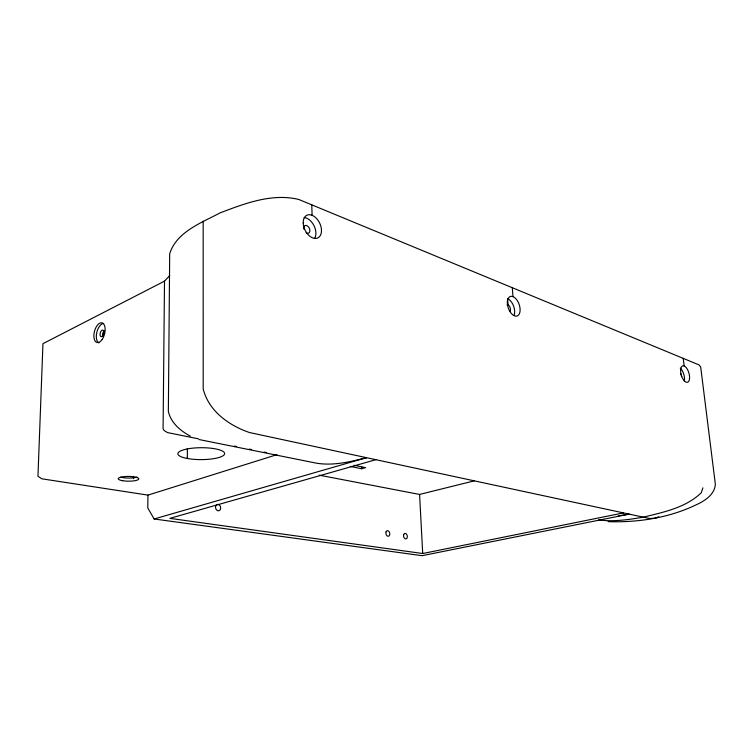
<?xml version="1.0" encoding="UTF-8"?>
<svg xmlns="http://www.w3.org/2000/svg" width="753" height="753" viewBox="0 0 753 753"><rect width="100%" height="100%" fill="white"/><g stroke="black" fill="none" stroke-linecap="round" stroke-linejoin="round"><path stroke-width="1.13" d="M187.337 458.483L187.375 448.581M169.707 275.598L164.512 281.133L163.081 428.598L164.098 430.518L167.524 432.589L198.613 438.858M276.906 454.671L147.955 495.116L147.786 507.946L154.13 518.977L422.075 555.686L629.169 514.12L618.213 515.909M133.507 478.71L133.545 476.414M702.907 487.831L701.278 492.716C685.87 507.729 663.544 512.191 643.335 517.17C628.642 519.617 613.535 522.045 598.663 519.862M608.057 521.65C638.149 522.648 669.012 517.932 696.29 504.755C704.752 500.971 714.748 494.439 715.35 484.226L700.695 367.031L699.095 364.932L298.772 199.47C272.059 192.966 244.753 203.498 220.017 212.911C201.475 222.832 176.437 231.868 169.689 253.817L168.352 411.496C170.978 422.819 180.372 430.876 190.264 436.072M164.512 281.133L42.959 343.669L37.951 476.263L41.839 478.804L147.955 495.116M658.724 516.718L655.703 518.073L649.773 518.553L249.507 432.533C228.978 425.567 208.637 410.987 203.197 388.953L203.169 221.166M154.13 518.977L366.523 457.683C349.336 462.031 331.179 466.502 313.474 462.587L199.206 439.564M375.869 459.688L169.858 518.365L422.706 553.521L623.493 512.906M350.249 466.408L361.704 468.752L365.572 467.66L354.117 465.298M319.225 475.171L419.581 494.439L474.249 480.856M234.305 446.068L236.602 446.529M249.271 449.089L251.577 449.55M264.237 452.111L266.543 452.572M683.235 358.372L684.138 365.92M512.294 287.721L513 296.644M508.077 305.04L507.578 298.668A10.316 5.742 70.5 0 1 514.186 315.159M419.581 494.439L422.706 553.521M361.628 466.634L361.704 468.752M311.789 204.854L312.09 215.311M304.184 217.551A12.537 8.114 63.9 0 1 313.841 225.345A12.537 8.114 63.9 0 1 314.867 238.023M680.496 373.422A2.852 1.327 73.7 0 1 681.54 376.726M507.051 305.05A3.436 1.911 70.5 0 1 510.035 307.356A3.436 1.911 70.5 0 1 509.602 311.422M303.864 227.218A4.179 2.701 63.9 0 1 307.525 226.032A4.179 2.701 63.9 0 1 309.803 231.463A4.179 2.701 63.9 0 1 306.151 232.668M303.92 229.157A4.179 2.701 63.9 0 1 303.788 228.15M98.907 342.935A10.137 5.233 -75.7 0 1 96.836 332.261A10.137 5.233 -75.7 0 1 103.632 323.414M102.709 336.393A3.37 1.751 -75.7 0 1 104.451 330.849M680.251 368.113A8.556 3.972 73.7 0 1 684.326 380.999M137.065 477.082A10.278 2.4 0.5 0 1 120.875 477.195M386.082 531.825A2.833 1.911 77.6 0 0 387.964 536.258A2.833 1.911 77.6 0 0 389.461 532.333A2.833 1.911 77.6 0 0 386.082 531.825M403.73 534.536A2.796 1.845 77.7 0 0 405.585 538.903A2.796 1.845 77.7 0 0 407.015 535.035A2.796 1.845 77.7 0 0 403.73 534.536M215.584 506.411A3.247 2.523 74.8 0 0 218.765 510.779A3.247 2.523 74.8 0 0 219.895 505.63A3.247 2.523 74.8 0 0 215.584 506.411M507.381 301.388A10.354 5.723 70.6 0 0 516.144 316.194A10.354 5.723 70.6 0 0 517.65 301.162A10.354 5.723 70.6 0 0 507.381 301.388M303.205 223.057A12.594 8.104 64 0 0 317.258 238.155A12.594 8.104 64 0 0 316.571 218.53A12.594 8.104 64 0 0 303.205 223.057M102.813 335.64A3.379 1.741 -75.7 0 0 102.945 330.153A3.379 1.741 -75.7 0 0 100.055 334.304A3.379 1.741 -75.7 0 0 102.813 335.64M102.154 339.481A10.156 5.224 -75.7 0 0 102.521 323.018A10.156 5.224 -75.7 0 0 93.871 335.537A10.156 5.224 -75.7 0 0 102.154 339.481M186.735 458.37A23.39 5.949 -0.2 0 0 224.403 454.464A23.39 5.949 -0.2 0 0 192.646 448.157A23.39 5.949 -0.2 0 0 186.735 458.37M680.608 370.307A8.584 3.963 73.7 0 0 687.216 382.345A8.584 3.963 73.7 0 0 687.489 369.478A8.584 3.963 73.7 0 0 680.608 370.307M122.711 480.725A10.278 2.381 0.4 0 0 138.768 479.059A10.278 2.381 0.4 0 0 124.085 476.621A10.278 2.381 0.4 0 0 122.711 480.725"/></g></svg>
